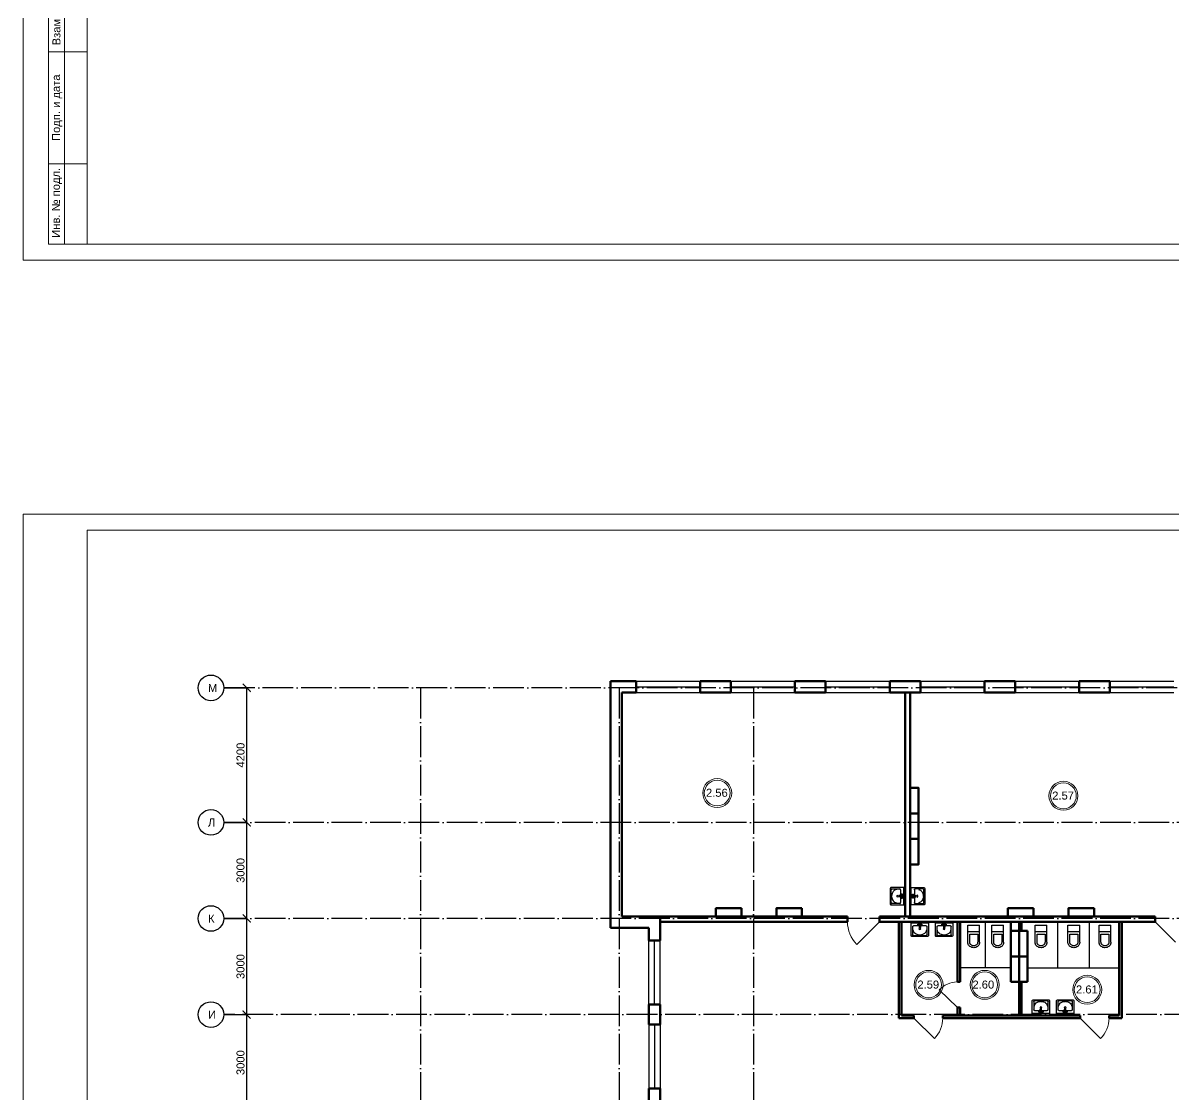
# Model space of a CAD drawing. Header units: millimetres. Extents: x 1982 to 10001982, y -1005230 to 4320529.
# Drawn here: x 2337272 to 2373220, y 1164714 to 1198181 of the extents above; entities that cross this region are included whole.
import ezdxf
from ezdxf.enums import TextEntityAlignment as Align

# ---------------------------------------------------------------- set-up
doc = ezdxf.new("R2010")
doc.units = ezdxf.units.MM
doc.linetypes.add('ACAD_ISO04W100', pattern=[30, 24, -3, 0, -3])
for name, color, linetype, lineweight in [('Level 50', 7, 'Continuous', 0), ('Level 63', 7, 'Continuous', 0), ('Двери', 250, 'Continuous', 5), ('Стены', 7, 'Continuous', 50)]:
    doc.layers.add(name, color=color, linetype=linetype, lineweight=lineweight)
for name, color, linetype in [('SANTEH', 7, 'Continuous'), ('Окна', 127, 'Continuous'), ('Оси', 30, 'Continuous'), ('Осн надпись', 7, 'Continuous'), ('размеры оси', 163, 'Continuous'), ('Сантехника', 7, 'Continuous')]:
    doc.layers.add(name, color=color, linetype=linetype)
doc.styles.get("Standard").update_dxf_attribs({"font": 'arial.ttf'})
doc.styles.add('Style-Arial', font='arial.ttf')
doc.dimstyles.new('100', dxfattribs={"dimtxt": 250, "dimasz": 250, "dimexe": 1.25, "dimexo": 0.625, "dimgap": 65, "dimtad": 1, "dimtxsty": 'Standard', "dimblk": 'ARCHTICK', "dimcen": 250, "dimadec": 0, "dimazin": 0, "dimtfac": 1, "dimtmove": 0, "dimatfit": 3, "dimldrblk": 'ARCHTICK', "dimfxl": 1, "dimarcsym": 0})

# ---------------------------------------------------------------- blocks, each defined once
blk = doc.blocks.new('*U49')
at = {"color": 7, "linetype": 'Continuous', "lineweight": 0, "flags": 128}
blk.add_lwpolyline([(63.075, 29.7), (63.075, -29.7), (-63.075, -29.7), (-63.075, 29.7), (63.075, 29.7)], close=True, dxfattribs=at)
at = {"layer": 'Level 50', "color": 7, "linetype": 'Continuous', "lineweight": 13}
for p, q in [((-61.075, 29.2), (-61.075, -29.2)), ((62.575, 29.2), (-61.075, 29.2)), ((62.575, -29.2), (-62.275, -29.2))]:
    blk.add_line(p, q, dxfattribs=at)
at = {"layer": 'Level 63', "color": 7, "linetype": 'Continuous', "lineweight": 13}
for p, q in [((-61.775, -29.2), (-61.775, -20.7)), ((-62.275, -23.2), (-61.075, -23.2)), ((-62.275, -26.7), (-61.075, -26.7))]:
    blk.add_line(p, q, dxfattribs=at)
at = {"layer": 'Level 63', "color": 7, "linetype": 'Continuous', "lineweight": 13, "flags": 128}
blk.add_lwpolyline([(-62.275, -29.2), (-62.275, -20.7)], dxfattribs=at)
at = {"layer": 'Level 63', "color": 7, "linetype": 'Continuous', "lineweight": 0, "style": 'Style-Arial'}
for s, p in [('Взам. инв. №', (-62.032, -21.916)), ('Подп. и дата', (-62.045, -24.945)), ('Инв. № подл.', (-62.05, -27.913))]:
    blk.add_text(s, height=0.25002, rotation=90, dxfattribs=at).set_placement(p, align=Align.MIDDLE_CENTER)
blk = doc.blocks.new('Rac7')
at = {"color": 0}
for p, q in [((-39501, -24232), (-39501, -23830)), ((-39474, -23808), (-38988, -23808)), ((-39457, -23859), (-39457, -24115)), ((-39032, -23838), (-39430, -23838)), ((-39221, -23855), (-39241, -23855)), ((-39005, -24115), (-39005, -23859)), ((-39005, -23859), (-39005, -23859)), ((-38961, -23830), (-38961, -24232)), ((-38961, -24232), (-39501, -24232)), ((-39430, -24136), (-39253, -24136)), ((-39297, -24164), (-39253, -24164)), ((-39297, -24194), (-39297, -24164)), ((-39165, -24194), (-39297, -24194)), ((-39253, -24186), (-39253, -24094)), ((-39253, -24186), (-39209, -24186)), ((-39209, -24186), (-39209, -24094)), ((-39209, -24136), (-39032, -24136)), ((-39209, -24164), (-39165, -24164)), ((-39165, -24164), (-39165, -24194))]:
    blk.add_line(p, q, dxfattribs=at)
at = {"color": 0, "extrusion": (0, 0, -1)}
for centre, major_axis, start_param, end_param in [((-39474, -23830), (-27, 0), 0, 1.570796), ((-39430, -23859), (-27, 0), 0, 1.570796), ((-39241, -24007), (-194, 0), 0, 1.570796), ((-39231, -24104), (-25.3, 0), 0.552816, 2.588777), ((-39221, -24007), (-194, 0), 1.570796, 3.141593), ((-39032, -23859), (-27, 0), 1.570796, 3.141593), ((-38988, -23830), (-27, 0), 1.570796, 3.141593), ((-39430, -24115), (-27, 0), -1.570796, 0), ((-39032, -24115), (-27, 0), -3.141593, -1.570796)]:
    blk.add_ellipse(centre, major_axis=major_axis, ratio=0.785714, start_param=start_param, end_param=end_param, dxfattribs=at)
blk.add_ellipse((-39231, -24048), major_axis=(-27.9, 0), ratio=0.785714, dxfattribs=at)
blk = doc.blocks.new('WC With Cistern_103')
at = {"layer": 'SANTEH', "linetype": 'Continuous'}
for p, q in [((0, 170), (0, 700)), ((370, 700), (0, 700)), ((370, 500), (0, 500)), ((60, 425), (60, 170)), ((310, 425), (60, 425)), ((310, 170), (310, 425)), ((370, 170), (370, 700))]:
    blk.add_line(p, q, dxfattribs=at)
for points in [[(0, 170), (1, 151), (4, 133), (10, 115), (17, 97), (27, 81), (38, 66), (51, 52), (65, 40)], [(60, 170), (61, 158), (63, 146), (66, 135), (71, 124), (77, 114), (84, 104), (92, 96), (101, 88)], [(65, 40), (92, 23), (122, 10), (153, 3), (185, 0), (217, 3), (248, 10), (278, 23), (305, 40)], [(101, 88), (120, 76), (141, 67), (163, 62), (185, 60), (207, 62), (229, 67), (250, 76), (269, 88)], [(269, 88), (278, 96), (286, 104), (293, 114), (299, 124), (304, 135), (307, 146), (309, 158), (310, 170)], [(305, 40), (319, 52), (332, 66), (343, 81), (353, 97), (360, 115), (366, 133), (369, 151), (370, 170)]]:
    blk.add_lwpolyline(points, dxfattribs=at)
blk = doc.blocks.new('_ArchTick')
at = {"color": 0, "linetype": 'ByBlock', "const_width": 0.15}
blk.add_lwpolyline([(-0.5, -0.5), (0.5, 0.5)], dxfattribs=at)
blk = doc.blocks.new('*D313')
at = {"layer": 'Defpoints', "color": 0, "lineweight": 0, "transparency": 16777216}
for p in [(2343541, 1167224), (2344259, 1167224), (2343541, 1164224)]:
    blk.add_point(p, dxfattribs=at)
at = {"layer": 'размеры оси', "color": 0, "lineweight": -2, "transparency": 16777216}
for p, q in [((2343541, 1167224), (2344260, 1167224)), ((2344259, 1164224), (2344259, 1167224)), ((2343541, 1164224), (2344260, 1164224))]:
    blk.add_line(p, q, dxfattribs=at)
at = {"layer": 'размеры оси', "color": 0, "lineweight": -2, "transparency": 16777216, "xscale": 250, "yscale": 250, "zscale": 250}
for p, rotation in [((2344259, 1167224), 90), ((2344259, 1164224), 270)]:
    blk.add_blockref('_ArchTick', p, dxfattribs=dict(at, rotation=rotation))
at = {"layer": 'размеры оси', "color": 0, "transparency": 16777216, "insert": (2344066, 1165724), "char_height": 250, "attachment_point": 5, "rotation": 90}
blk.add_mtext('3000', dxfattribs=at)
blk = doc.blocks.new('*D314')
at = {"layer": 'Defpoints', "color": 0, "lineweight": 0, "transparency": 16777216}
for p in [(2343541, 1170224), (2344259, 1170224), (2343541, 1167224)]:
    blk.add_point(p, dxfattribs=at)
at = {"layer": 'размеры оси', "color": 0, "lineweight": -2, "transparency": 16777216}
for p, q in [((2343541, 1170224), (2344260, 1170224)), ((2344259, 1167224), (2344259, 1170224)), ((2343541, 1167224), (2344260, 1167224))]:
    blk.add_line(p, q, dxfattribs=at)
at = {"layer": 'размеры оси', "color": 0, "lineweight": -2, "transparency": 16777216, "xscale": 250, "yscale": 250, "zscale": 250}
for p, rotation in [((2344259, 1170224), 90), ((2344259, 1167224), 270)]:
    blk.add_blockref('_ArchTick', p, dxfattribs=dict(at, rotation=rotation))
at = {"layer": 'размеры оси', "color": 0, "transparency": 16777216, "insert": (2344066, 1168724), "char_height": 250, "attachment_point": 5, "rotation": 90}
blk.add_mtext('3000', dxfattribs=at)
blk = doc.blocks.new('*D315')
at = {"layer": 'Defpoints', "color": 0, "lineweight": 0, "transparency": 16777216}
for p in [(2343541, 1173224), (2344259, 1173224), (2343541, 1170224)]:
    blk.add_point(p, dxfattribs=at)
at = {"layer": 'размеры оси', "color": 0, "lineweight": -2, "transparency": 16777216}
for p, q in [((2343541, 1173224), (2344260, 1173224)), ((2344259, 1170224), (2344259, 1173224)), ((2343541, 1170224), (2344260, 1170224))]:
    blk.add_line(p, q, dxfattribs=at)
at = {"layer": 'размеры оси', "color": 0, "lineweight": -2, "transparency": 16777216, "xscale": 250, "yscale": 250, "zscale": 250}
for p, rotation in [((2344259, 1173224), 90), ((2344259, 1170224), 270)]:
    blk.add_blockref('_ArchTick', p, dxfattribs=dict(at, rotation=rotation))
at = {"layer": 'размеры оси', "color": 0, "transparency": 16777216, "insert": (2344066, 1171724), "char_height": 250, "attachment_point": 5, "rotation": 90}
blk.add_mtext('3000', dxfattribs=at)
blk = doc.blocks.new('*D316')
at = {"layer": 'Defpoints', "color": 0, "lineweight": 0, "transparency": 16777216}
for p in [(2343541, 1177424), (2344259, 1177424), (2343541, 1173224)]:
    blk.add_point(p, dxfattribs=at)
at = {"layer": 'размеры оси', "color": 0, "lineweight": -2, "transparency": 16777216}
for p, q in [((2343541, 1177424), (2344260, 1177424)), ((2344259, 1173224), (2344259, 1177424)), ((2343541, 1173224), (2344260, 1173224))]:
    blk.add_line(p, q, dxfattribs=at)
at = {"layer": 'размеры оси', "color": 0, "lineweight": -2, "transparency": 16777216, "xscale": 250, "yscale": 250, "zscale": 250}
for p, rotation in [((2344259, 1177424), 90), ((2344259, 1173224), 270)]:
    blk.add_blockref('_ArchTick', p, dxfattribs=dict(at, rotation=rotation))
at = {"layer": 'размеры оси', "color": 0, "transparency": 16777216, "insert": (2344066, 1175324), "char_height": 250, "attachment_point": 5, "rotation": 90}
blk.add_mtext('4200', dxfattribs=at)

msp = doc.modelspace()

# ---------------------------------------------------------------- linework, layer by layer
at = {"color": 7, "linetype": 'Continuous', "lineweight": 13}
for centre, radius in [((2358953.596, 1174141.474), 452.013), ((2358953.596, 1174141.474), 402.013), ((2369767.338, 1174054.277), 452.013), ((2369767.338, 1174054.277), 402.013), ((2365555.927, 1168153.13), 452.013), ((2365555.927, 1168153.13), 402.013), ((2367309.092, 1168153.13), 452.013), ((2367309.092, 1168153.13), 402.013), ((2370509.86, 1168000.957), 452.013), ((2370509.86, 1168000.957), 402.013)]:
    msp.add_circle(centre, radius, dxfattribs=at)
at = {"layer": 'SANTEH'}
for p, q in [((2367330.421, 1168688.515), (2367330.421, 1170124.059)), ((2369588.273, 1168688.515), (2369588.273, 1170124.059)), ((2370582.406, 1168688.515), (2370582.406, 1170124.059)), ((2368120.421, 1168688.515), (2366540.421, 1168688.515)), ((2368640.421, 1168688.515), (2371510.421, 1168688.515))]:
    msp.add_line(p, q, dxfattribs=at)
at = {"layer": 'Двери'}
for p, q in [((2364020.421, 1170124.059), (2363313.314, 1169416.953)), ((2372631.927, 1170124.059), (2373268.323, 1169487.663)), ((2366460.421, 1167442.034), (2365886.044, 1167998.892)), ((2365099.849, 1167114.059), (2365736.245, 1166477.663)), ((2370292.074, 1167114.059), (2370928.47, 1166477.663))]:
    msp.add_line(p, q, dxfattribs=at)
for centre, radius, start, end in [((2364020.421, 1170124.059), 1000, 180, 225), ((2366460.421, 1167442.034), 800, 90.887222, 135.887222), ((2365099.849, 1167114.059), 900, 315, 0), ((2370292.074, 1167114.059), 900, 315, 0)]:
    msp.add_arc(centre, radius, start, end, dxfattribs=at)
at = {"layer": 'Окна'}
for p, q in [((2356420.421, 1177634.059), (2358420.421, 1177634.059)), ((2356420.421, 1177459.059), (2358420.421, 1177459.059)), ((2359380.421, 1177634.059), (2361380.421, 1177634.059)), ((2359380.421, 1177459.059), (2361380.421, 1177459.059)), ((2362340.421, 1177634.059), (2364340.421, 1177634.059)), ((2362340.421, 1177459.059), (2364340.421, 1177459.059)), ((2365300.421, 1177634.059), (2367300.421, 1177634.059)), ((2365300.421, 1177459.059), (2367300.421, 1177459.059)), ((2368260.421, 1177634.059), (2370260.421, 1177634.059)), ((2368260.421, 1177459.059), (2370260.421, 1177459.059)), ((2371220.421, 1177634.059), (2373220.421, 1177634.059)), ((2371220.421, 1177459.059), (2373220.421, 1177459.059)), ((2356420.421, 1177284.059), (2358420.421, 1177284.059)), ((2359380.421, 1177284.059), (2361380.421, 1177284.059)), ((2362340.421, 1177284.059), (2364340.421, 1177284.059)), ((2365300.421, 1177284.059), (2367300.421, 1177284.059)), ((2368260.421, 1177284.059), (2370260.421, 1177284.059)), ((2371220.421, 1177284.059), (2373220.421, 1177284.059)), ((2356820.421, 1167534.059), (2356820.421, 1169534.059)), ((2356995.421, 1167534.059), (2356995.421, 1169534.059)), ((2357170.421, 1167534.059), (2357170.421, 1169534.059)), ((2356820.421, 1166914.059), (2356820.421, 1164914.059)), ((2356995.421, 1166914.059), (2356995.421, 1164914.059)), ((2357170.421, 1166914.059), (2357170.421, 1164914.059)), ((2356820.421, 1166804.059), (2356820.421, 1166554.059)), ((2357170.421, 1166804.059), (2357170.421, 1166554.059)), ((2356820.421, 1164914.059), (2356820.421, 1164804.059)), ((2357170.421, 1164914.059), (2357170.421, 1164804.059))]:
    msp.add_line(p, q, dxfattribs=at)
at = {"layer": 'Оси', "linetype": 'ACAD_ISO04W100', "ltscale": 40}
for p, q in [((2428521.122, 1177424.059), (2343540.724, 1177424.059)), ((2349690.421, 1177424.059), (2349690.421, 1133402.682)), ((2355890.421, 1177424.059), (2355890.421, 1133402.682)), ((2360090.421, 1177424.059), (2360090.421, 1133402.682)), ((2428276.32, 1173224.059), (2343540.724, 1173224.059)), ((2428276.32, 1170224.059), (2343540.724, 1170224.059)), ((2427890.421, 1167224.059), (2343540.724, 1167224.059))]:
    msp.add_line(p, q, dxfattribs=at)
at = {"layer": 'Осн надпись', "ltscale": 40}
for centre in [(2343140.724, 1177424.059), (2343140.724, 1173224.059), (2343140.724, 1170224.059), (2343140.724, 1167224.059)]:
    msp.add_circle(centre, 400, dxfattribs=at)
at = {"layer": 'Стены'}
for p, q in [((2355620.421, 1177634.059), (2355620.421, 1169934.059)), ((2355620.421, 1177634.059), (2356420.421, 1177634.059)), ((2356420.421, 1177284.059), (2356420.421, 1177634.059)), ((2358420.421, 1177634.059), (2359380.421, 1177634.059)), ((2358420.421, 1177284.059), (2358420.421, 1177634.059)), ((2359380.421, 1177284.059), (2359380.421, 1177634.059)), ((2361380.421, 1177634.059), (2362340.421, 1177634.059)), ((2361380.421, 1177284.059), (2361380.421, 1177634.059)), ((2362340.421, 1177284.059), (2362340.421, 1177634.059)), ((2364340.421, 1177634.059), (2365300.421, 1177634.059)), ((2364340.421, 1177284.059), (2364340.421, 1177634.059)), ((2365300.421, 1177284.059), (2365300.421, 1177634.059)), ((2367300.421, 1177634.059), (2368260.421, 1177634.059)), ((2367300.421, 1177284.059), (2367300.421, 1177634.059)), ((2368260.421, 1177284.059), (2368260.421, 1177634.059)), ((2370260.421, 1177634.059), (2371220.421, 1177634.059)), ((2370260.421, 1177284.059), (2370260.421, 1177634.059)), ((2371220.421, 1177284.059), (2371220.421, 1177634.059)), ((2355970.421, 1177284.059), (2355970.421, 1170284.059)), ((2355970.421, 1177284.059), (2356420.421, 1177284.059)), ((2358420.421, 1177284.059), (2359380.421, 1177284.059)), ((2361380.421, 1177284.059), (2362340.421, 1177284.059)), ((2364340.421, 1177284.059), (2365300.421, 1177284.059)), ((2364820.421, 1170284.059), (2364820.421, 1177284.059)), ((2364980.421, 1170284.059), (2364980.421, 1177284.059)), ((2367300.421, 1177284.059), (2368260.421, 1177284.059)), ((2370260.421, 1177284.059), (2371220.421, 1177284.059)), ((2355970.421, 1170284.059), (2363020.421, 1170284.059)), ((2357170.421, 1169534.059), (2357170.421, 1170284.059)), ((2363020.421, 1170284.059), (2363020.421, 1170124.059)), ((2364020.421, 1170284.059), (2364020.421, 1170124.059)), ((2364020.421, 1170284.059), (2372631.927, 1170284.059)), ((2372631.927, 1170284.059), (2372631.927, 1170124.059)), ((2355620.421, 1169934.059), (2356820.421, 1169934.059)), ((2356820.421, 1169534.059), (2356820.421, 1169934.059)), ((2357170.421, 1170124.059), (2363020.421, 1170124.059)), ((2364020.421, 1170124.059), (2372631.927, 1170124.059)), ((2364630.421, 1167114.059), (2364630.421, 1170124.059)), ((2364710.421, 1167194.059), (2364710.421, 1170124.059)), ((2364710.421, 1169842.034), (2364710.421, 1168242.034)), ((2366460.421, 1170124.059), (2366460.421, 1168242.034)), ((2366540.421, 1170124.059), (2366540.421, 1168242.034)), ((2368120.421, 1170124.059), (2368640.421, 1170124.059)), ((2368120.421, 1168624.059), (2368120.421, 1170124.059)), ((2368640.421, 1169842.034), (2368120.421, 1169842.034)), ((2368120.421, 1169842.034), (2368120.421, 1168242.034)), ((2368380.421, 1167194.059), (2368380.421, 1170124.059)), ((2368380.421, 1168242.034), (2368380.421, 1169842.034)), ((2368460.421, 1169842.034), (2368460.421, 1170124.059)), ((2368640.421, 1169842.034), (2368640.421, 1168242.034)), ((2371510.421, 1167194.059), (2371510.421, 1170124.059)), ((2371590.421, 1167114.059), (2371590.421, 1170124.059)), ((2356820.421, 1169534.059), (2357170.421, 1169534.059)), ((2368120.421, 1169042.034), (2368640.421, 1169042.034)), ((2366460.421, 1168242.034), (2366540.421, 1168242.034)), ((2368120.421, 1168242.034), (2368640.421, 1168242.034)), ((2368460.421, 1167194.059), (2368460.421, 1168242.034)), ((2356820.421, 1166914.059), (2356820.421, 1167534.059)), ((2356820.421, 1167534.059), (2357170.421, 1167534.059)), ((2357170.421, 1167194.059), (2357170.421, 1167534.059)), ((2366460.421, 1167442.034), (2366460.421, 1167194.059)), ((2366460.421, 1167442.034), (2366540.421, 1167442.034)), ((2366540.421, 1167442.034), (2366540.421, 1167194.059)), ((2356820.421, 1166914.059), (2357170.421, 1166914.059)), ((2357170.421, 1166914.059), (2357170.421, 1167194.059)), ((2365099.849, 1167114.059), (2364630.421, 1167114.059)), ((2365099.849, 1167194.059), (2364710.421, 1167194.059)), ((2365099.849, 1167194.059), (2365099.849, 1167114.059)), ((2370292.074, 1167194.059), (2365999.849, 1167194.059)), ((2365999.849, 1167194.059), (2365999.849, 1167114.059)), ((2370292.074, 1167114.059), (2365999.849, 1167114.059)), ((2370292.074, 1167194.059), (2370292.074, 1167114.059)), ((2371510.421, 1167194.059), (2371192.074, 1167194.059)), ((2371192.074, 1167194.059), (2371192.074, 1167114.059)), ((2371590.421, 1167114.059), (2371192.074, 1167114.059)), ((2356820.421, 1164404.059), (2356820.421, 1164914.059)), ((2356820.421, 1164914.059), (2357170.421, 1164914.059)), ((2357170.421, 1162488.433), (2357170.421, 1164914.059))]:
    msp.add_line(p, q, dxfattribs=at)
for points in [[(2364980.421, 1173506.698), (2365240.421, 1173506.698), (2365240.421, 1174306.698), (2364980.421, 1174306.698)], [(2364980.421, 1172706.698), (2365240.421, 1172706.698), (2365240.421, 1173506.698), (2364980.421, 1173506.698)], [(2364980.421, 1171906.698), (2365240.421, 1171906.698), (2365240.421, 1172706.698), (2364980.421, 1172706.698)], [(2359711.121, 1170544.059), (2359711.121, 1170284.059), (2358911.121, 1170284.059), (2358911.121, 1170544.059)], [(2361601.235, 1170544.059), (2361601.235, 1170284.059), (2360801.235, 1170284.059), (2360801.235, 1170544.059)], [(2368832.908, 1170544.059), (2368832.908, 1170284.059), (2368032.908, 1170284.059), (2368032.908, 1170544.059)], [(2370723.022, 1170544.059), (2370723.022, 1170284.059), (2369923.022, 1170284.059), (2369923.022, 1170544.059)], [(2368120.421, 1168242.034), (2368380.421, 1168242.034), (2368380.421, 1169042.034), (2368120.421, 1169042.034)]]:
    msp.add_lwpolyline(points, close=True, dxfattribs=at)

# ---------------------------------------------------------------- block references
at = {"layer": 'Level 50', "color": 7, "linetype": 'Continuous', "lineweight": 13, "xscale": 1000, "yscale": 1000, "zscale": 1000}
for p in [(2400346.849, 1220481.21), (2400346.849, 1153149.979)]:
    msp.add_blockref('*U49', p, dxfattribs=at)
at = {"layer": 'размеры оси', "color": 7, "lineweight": 0, "yscale": -1, "rotation": 270}
msp.add_blockref('Rac7', (2340547.231, 1131689.891), dxfattribs=at)
at = {"layer": 'размеры оси', "color": 7, "lineweight": 0}
for p, rotation in [((2389247.56, 1131689.891), 270), ((2326050.697, 1145853.722), 180), ((2326808.012, 1145853.722), 180)]:
    msp.add_blockref('Rac7', p, dxfattribs=dict(at, rotation=rotation))
for p in [(2408295.354, 1191490.393), (2409052.669, 1191490.393)]:
    msp.add_blockref('Rac7', p, dxfattribs=at)
at = {"layer": 'Сантехника', "color": 0, "lineweight": -2, "xscale": -1}
for p in [(2367149.714, 1169312.607), (2367900.716, 1169312.607), (2369252.158, 1169312.607), (2370276.748, 1169312.607), (2371250.685, 1169312.607)]:
    msp.add_blockref('WC With Cistern_103', p, dxfattribs=at)

# ---------------------------------------------------------------- texts
at = {"color": 7, "linetype": 'Continuous', "lineweight": 13, "style": 'Style-Arial'}
for s, p in [('2.56', (2358603.483, 1174274.224)), ('2.57', (2369417.225, 1174187.027)), ('2.59', (2365205.814, 1168285.879)), ('2.60', (2366926.249, 1168285.879)), ('2.61', (2370159.747, 1168133.707))]:
    msp.add_text(s, height=250, dxfattribs=at).set_placement(p, align=Align.TOP_LEFT)
at = {"layer": 'Осн надпись', "ltscale": 40, "char_height": 250, "attachment_point": 1}
for s, insert in [('М', (2343049.291, 1177545.941)), ('Л', (2343049.291, 1173345.941)), ('К', (2343049.291, 1170345.941)), ('И', (2343049.291, 1167345.941))]:
    msp.add_mtext_dynamic_manual_height_columns(s, width=250, gutter_width=12.5, heights=[0], dxfattribs=dict(at, insert=insert))

# ---------------------------------------------------------------- dimensions: what is measured, and where the dimension line sits
at = {"layer": 'размеры оси'}
for base, p1, p2, picture, middle in [((2344258.826, 1177424.059), (2343540.724, 1173224.059), (2343540.724, 1177424.059), '*D316', (2344066.183, 1175324.059)), ((2344258.826, 1173224.059), (2343540.724, 1170224.059), (2343540.724, 1173224.059), '*D315', (2344066.098, 1171724.059)), ((2344258.826, 1170224.059), (2343540.724, 1167224.059), (2343540.724, 1170224.059), '*D314', (2344066.098, 1168724.059)), ((2344258.826, 1167224.059), (2343540.724, 1164224.059), (2343540.724, 1167224.059), '*D313', (2344066.098, 1165724.059))]:
    dim = msp.add_linear_dim(base=base, p1=p1, p2=p2, angle=90, dimstyle='100', override={"dimtmove": 1, "dimfxl": 0}, dxfattribs=at)
    dim.commit()
    dim.dimension.update_dxf_attribs({"geometry": picture, "text_midpoint": middle})

doc.saveas('drawing.dxf')
